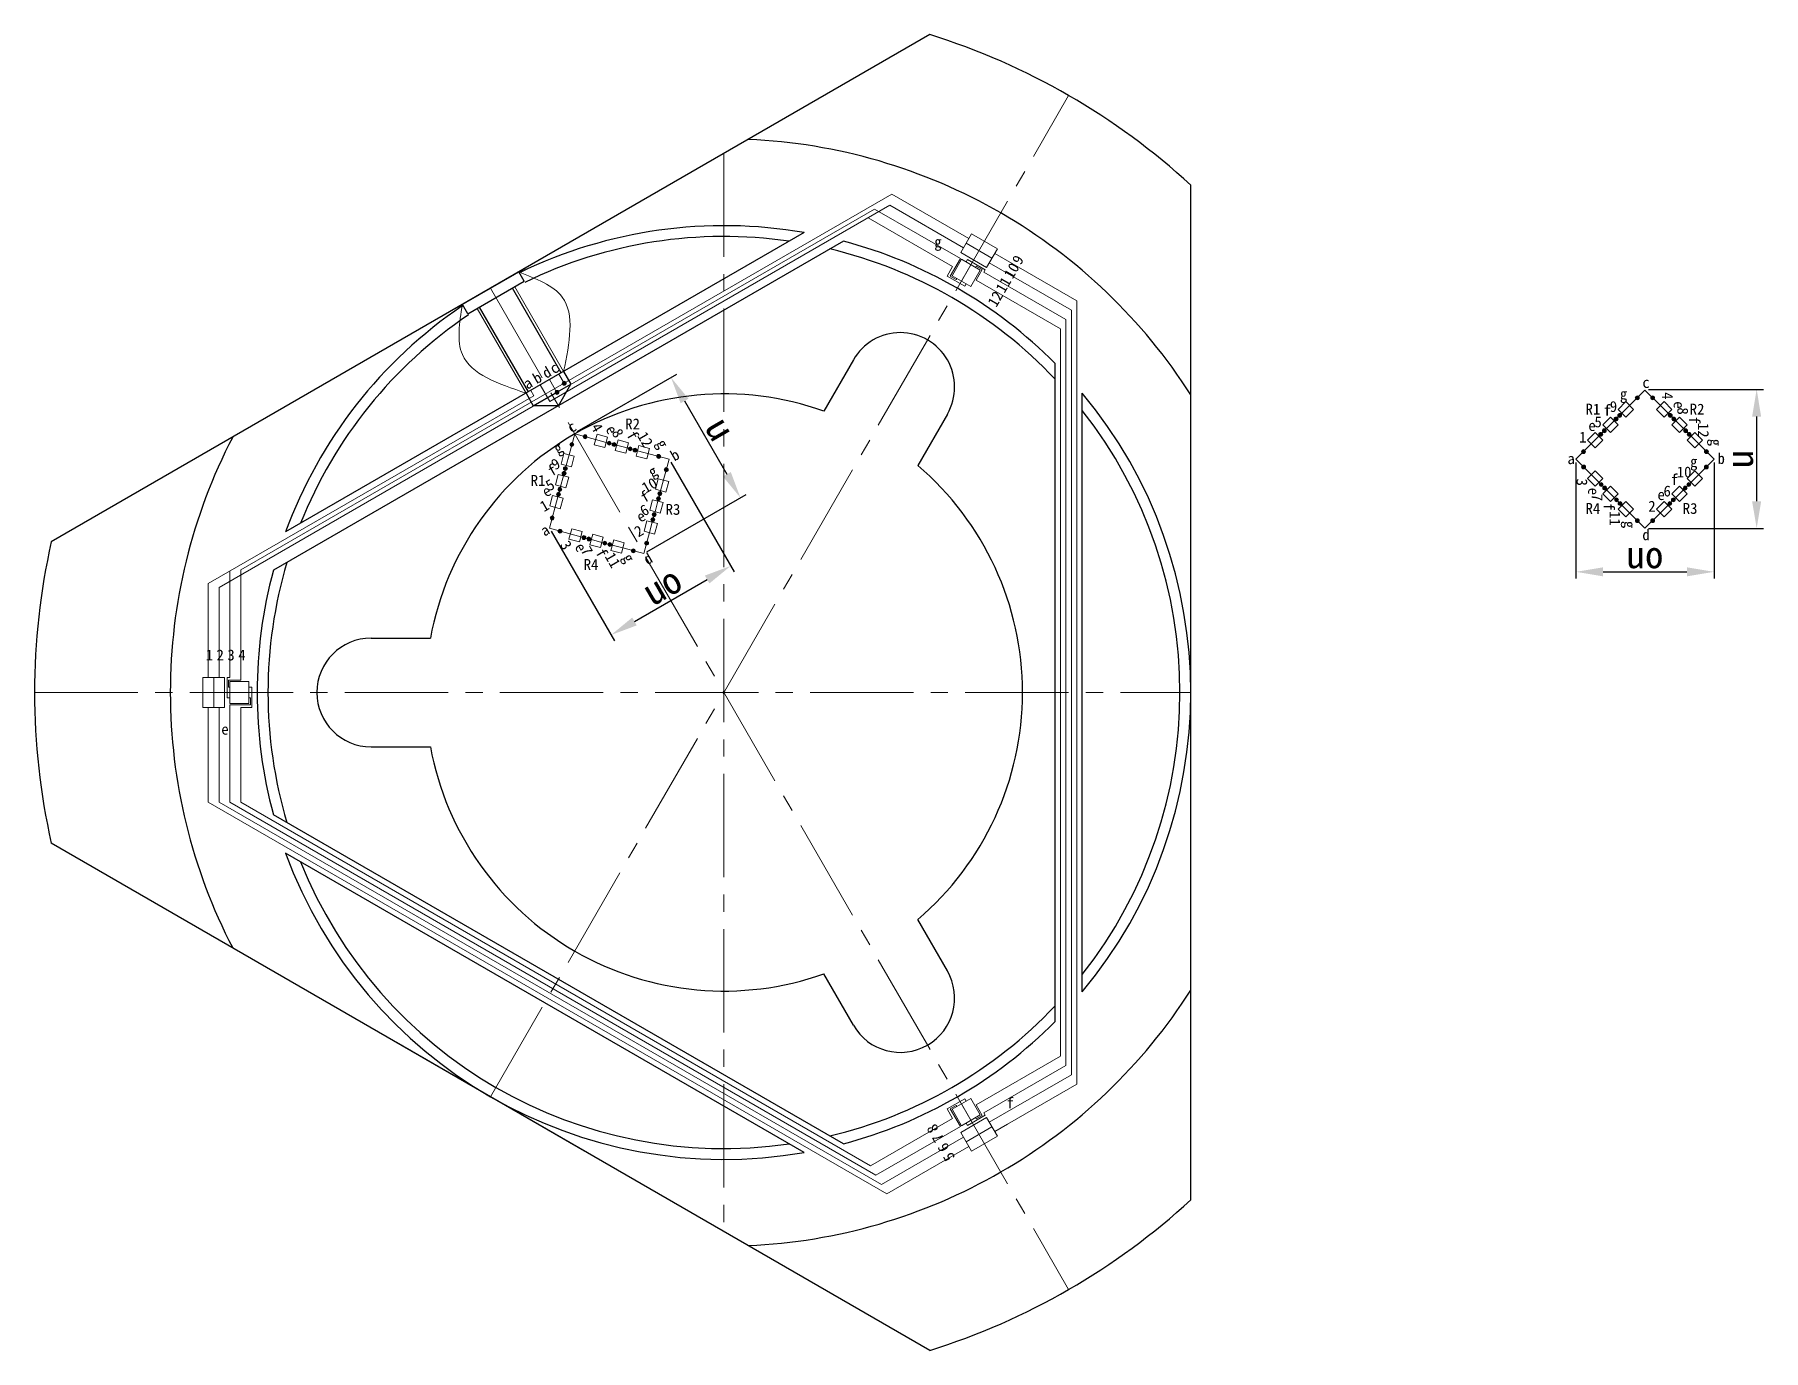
# Model space of a CAD drawing. Header units: inches. Extents: x -20 to 18950, y -1047 to 2551.
# Drawn here: x 13677.9 to 13996.4, y 214.4 to 456.8 of the extents above; entities that cross this region are included whole.
import ezdxf

# ---------------------------------------------------------------- set-up
doc = ezdxf.new("R2010")
doc.units = ezdxf.units.IN
doc.header["$MEASUREMENT"] = 0
doc.header["$PDSIZE"] = -5
doc.linetypes.add('CENTER2', pattern=[28.574999, 19.049999, -3.175, 3.175, -3.175])
doc.layers.get('0').update_dxf_attribs({"lineweight": 30})
doc.layers.get('Defpoints').update_dxf_attribs({"lineweight": 18})
for name, color, linetype, lineweight in [('10', 7, 'Continuous', 18), ('cen', 1, 'CENTER2', 20), ('dim', 5, 'Continuous', 20)]:
    doc.layers.add(name, color=color, linetype=linetype, lineweight=lineweight)
doc.styles.add('1', font='')
doc.styles.get("Standard").update_dxf_attribs({"font": ''})
doc.styles.get('1').set_extended_font_data('宋体')
doc.styles.get('Standard').set_extended_font_data('宋体')
doc.dimstyles.new('ISO-25', dxfattribs={"dimtxt": 5, "dimasz": 5, "dimexe": 1.25, "dimexo": 0.625, "dimtad": 1, "dimdsep": 46, "dimtxsty": 'Standard', "dimcen": 2.5, "dimdle": 10, "dimadec": 0, "dimazin": 0, "dimtfac": 1, "dimtmove": 0, "dimatfit": 3, "dimfxl": 1, "dimtolj": 1, "dimarcsym": 0})

# ---------------------------------------------------------------- blocks, each defined once
blk = doc.blocks.new('*D97')
at = {"layer": 'Defpoints', "color": 0, "transparency": 16777216}
for p in [(13794.77, 378.61), (13772.73, 365.88), (13806.12, 358.95)]:
    blk.add_point(p, dxfattribs=at)
at = {"layer": 'dim', "color": 0, "linetype": 'Continuous', "lineweight": -2, "transparency": 16777216}
for p, q in [((13795.09, 378.07), (13806.75, 357.87)), ((13773.04, 365.34), (13784.7, 345.14)), ((13788.41, 348.73), (13801.79, 356.45))]:
    blk.add_line(p, q, dxfattribs=at)
at = {"layer": 'dim', "color": 0, "transparency": 16777216}
for points in [[(13801.38, 357.18), (13802.21, 355.73), (13806.12, 358.95)], [(13787.99, 349.45), (13788.82, 348), (13784.08, 346.23)]]:
    blk.add_solid(points, dxfattribs=at)
at = {"layer": 'dim', "color": 0, "transparency": 16777216, "insert": (13793.54, 355.3), "char_height": 5, "attachment_point": 5, "rotation": 30}
blk.add_mtext('\\A1;uo', dxfattribs=at)
blk = doc.blocks.new('*D98')
at = {"layer": 'Defpoints', "color": 0, "transparency": 16777216}
for p in [(13777.32, 383.38), (13807.93, 371.51), (13790.11, 361.22)]:
    blk.add_point(p, dxfattribs=at)
at = {"layer": 'dim', "color": 0, "linetype": 'Continuous', "lineweight": -2, "transparency": 16777216}
for p, q in [((13777.86, 383.7), (13796.22, 394.29)), ((13797.63, 389.34), (13805.43, 375.84)), ((13790.66, 361.54), (13809.01, 372.13))]:
    blk.add_line(p, q, dxfattribs=at)
at = {"layer": 'dim', "color": 0, "transparency": 16777216}
for points in [[(13798.36, 389.76), (13796.91, 388.92), (13795.13, 393.67)], [(13806.15, 376.26), (13804.71, 375.42), (13807.93, 371.51)]]:
    blk.add_solid(points, dxfattribs=at)
at = {"layer": 'dim', "color": 0, "transparency": 16777216, "insert": (13804.24, 384.15), "char_height": 5, "attachment_point": 5, "rotation": 300}
blk.add_mtext('\\A1;u', dxfattribs=at)
blk = doc.blocks.new('*D99')
at = {"layer": 'Defpoints', "color": 0, "transparency": 16777216}
for p in [(13961.84, 378.61), (13987.29, 378.61), (13987.29, 357.87)]:
    blk.add_point(p, dxfattribs=at)
at = {"layer": 'dim', "color": 0, "linetype": 'Continuous', "lineweight": -2, "transparency": 16777216}
for p, q in [((13961.84, 377.99), (13961.84, 356.62)), ((13987.29, 377.99), (13987.29, 356.62)), ((13966.84, 357.87), (13982.29, 357.87))]:
    blk.add_line(p, q, dxfattribs=at)
at = {"layer": 'dim', "color": 0, "transparency": 16777216}
for points in [[(13966.84, 358.7), (13966.84, 357.04), (13961.84, 357.87)], [(13982.29, 358.7), (13982.29, 357.04), (13987.29, 357.87)]]:
    blk.add_solid(points, dxfattribs=at)
at = {"layer": 'dim', "color": 0, "transparency": 16777216, "insert": (13974.57, 360.99), "char_height": 5, "attachment_point": 5}
blk.add_mtext('\\A1;uo', dxfattribs=at)
blk = doc.blocks.new('*D100')
at = {"layer": 'Defpoints', "color": 0, "transparency": 16777216}
for p in [(13974.57, 391.47), (13974.57, 365.88), (13995.14, 365.88)]:
    blk.add_point(p, dxfattribs=at)
at = {"layer": 'dim', "color": 0, "linetype": 'Continuous', "lineweight": -2, "transparency": 16777216}
for p, q in [((13975.19, 391.47), (13996.39, 391.47)), ((13995.14, 386.47), (13995.14, 370.88)), ((13975.19, 365.88), (13996.39, 365.88))]:
    blk.add_line(p, q, dxfattribs=at)
at = {"layer": 'dim', "color": 0, "transparency": 16777216}
for points in [[(13994.3, 386.47), (13995.97, 386.47), (13995.14, 391.47)], [(13994.3, 370.88), (13995.97, 370.88), (13995.14, 365.88)]]:
    blk.add_solid(points, dxfattribs=at)
at = {"layer": 'dim', "color": 0, "transparency": 16777216, "insert": (13992.01, 378.68), "char_height": 5, "attachment_point": 5, "rotation": 90}
blk.add_mtext('\\A1;u', dxfattribs=at)

msp = doc.modelspace()

# ---------------------------------------------------------------- hatches: boundary and pattern name
at = {"layer": 'dim'}
h = msp.add_hatch(color=3, dxfattribs=at)
h.dxf.hatch_style = 1
h.paths.add_polyline_path([(13775.459, 392.967, 0.3394543), (13775.113, 392.701), (13775.806, 392.516, 0.4931454)])
h.paths.add_polyline_path([(13775.113, 392.701, 0.4931454), (13775.459, 392.25, 0.3394543), (13775.806, 392.516)])
h = msp.add_hatch(color=3, dxfattribs=at)
h.dxf.hatch_style = 1
h.paths.add_polyline_path([(13774.128, 391.273, 0.3394543), (13773.782, 391.008), (13774.474, 390.822, 0.4931454)])
h.paths.add_polyline_path([(13773.782, 391.008, 0.4931454), (13774.128, 390.556, 0.3394543), (13774.474, 390.822)])
h = msp.add_hatch(color=3, dxfattribs=at)
h.dxf.hatch_style = 1
h.paths.add_polyline_path([(13973.456, 389.74, 0.3394543), (13973.399, 390.173), (13972.892, 389.666, 0.4931454)])
h.paths.add_polyline_path([(13973.399, 390.173, 0.4931454), (13972.835, 390.099, 0.3394543), (13972.892, 389.666)])
h = msp.add_hatch(color=3, dxfattribs=at)
h.dxf.hatch_style = 1
h.paths.add_polyline_path([(13976.164, 390.23, 0.3394543), (13975.732, 390.173), (13976.239, 389.666, 0.4931454)])
h.paths.add_polyline_path([(13975.732, 390.173, 0.4931454), (13975.806, 389.609, 0.3394543), (13976.239, 389.666)])
h = msp.add_hatch(color=3, dxfattribs=at)
h.dxf.hatch_style = 1
h.paths.add_polyline_path([(13969.557, 385.841, 0.3394543), (13969.5, 386.274), (13968.993, 385.767, 0.4931454)])
h.paths.add_polyline_path([(13969.5, 386.274, 0.4931454), (13968.936, 386.2, 0.3394543), (13968.993, 385.767)])
h = msp.add_hatch(color=3, dxfattribs=at)
h.dxf.hatch_style = 1
h.paths.add_polyline_path([(13970.221, 386.505, 0.3394543), (13970.164, 386.938), (13969.657, 386.431, 0.4931454)])
h.paths.add_polyline_path([(13970.164, 386.938, 0.4931454), (13969.6, 386.864, 0.3394543), (13969.657, 386.431)])
h = msp.add_hatch(color=3, dxfattribs=at)
h.dxf.hatch_style = 1
h.paths.add_polyline_path([(13979.399, 386.995, 0.3394543), (13978.966, 386.938), (13979.473, 386.431, 0.4931454)])
h.paths.add_polyline_path([(13978.966, 386.938, 0.4931454), (13979.041, 386.374, 0.3394543), (13979.473, 386.431)])
h = msp.add_hatch(color=3, dxfattribs=at)
h.dxf.hatch_style = 1
h.paths.add_polyline_path([(13980.063, 386.331, 0.3394543), (13979.63, 386.274), (13980.137, 385.767, 0.4931454)])
h.paths.add_polyline_path([(13979.63, 386.274, 0.4931454), (13979.705, 385.71, 0.3394543), (13980.137, 385.767)])
h = msp.add_hatch(color=3, dxfattribs=at)
h.dxf.hatch_style = 1
h.paths.add_polyline_path([(13779.327, 383.109, 0.3394543), (13778.98, 382.843), (13779.673, 382.658, 0.4931454)])
h.paths.add_polyline_path([(13778.98, 382.843, 0.4931454), (13779.327, 382.392, 0.3394543), (13779.673, 382.658)])
h = msp.add_hatch(color=3, dxfattribs=at)
h.dxf.hatch_style = 1
h.paths.add_polyline_path([(13966.729, 383.013, 0.3394543), (13966.672, 383.446), (13966.165, 382.939, 0.4931454)])
h.paths.add_polyline_path([(13966.672, 383.446, 0.4931454), (13966.108, 383.371, 0.3394543), (13966.165, 382.939)])
h = msp.add_hatch(color=3, dxfattribs=at)
h.dxf.hatch_style = 1
h.paths.add_polyline_path([(13967.393, 383.677, 0.3394543), (13967.336, 384.11), (13966.829, 383.603, 0.4931454)])
h.paths.add_polyline_path([(13967.336, 384.11, 0.4931454), (13966.772, 384.035, 0.3394543), (13966.829, 383.603)])
h = msp.add_hatch(color=3, dxfattribs=at)
h.dxf.hatch_style = 1
h.paths.add_polyline_path([(13982.228, 384.167, 0.3394543), (13981.795, 384.11), (13982.302, 383.603, 0.4931454)])
h.paths.add_polyline_path([(13981.795, 384.11, 0.4931454), (13981.869, 383.546, 0.3394543), (13982.302, 383.603)])
h = msp.add_hatch(color=3, dxfattribs=at)
h.dxf.hatch_style = 1
h.paths.add_polyline_path([(13982.891, 383.503, 0.3394543), (13982.459, 383.446), (13982.966, 382.939, 0.4931454)])
h.paths.add_polyline_path([(13982.459, 383.446, 0.4931454), (13982.533, 382.882, 0.3394543), (13982.966, 382.939)])
h = msp.add_hatch(color=3, dxfattribs=at)
h.dxf.hatch_style = 1
h.paths.add_polyline_path([(13777.226, 381.33, 0.3394543), (13776.96, 381.677), (13776.774, 380.984, 0.4931454)])
h.paths.add_polyline_path([(13776.96, 381.677, 0.4931454), (13776.509, 381.33, 0.3394543), (13776.774, 380.984)])
h = msp.add_hatch(color=3, dxfattribs=at)
h.dxf.hatch_style = 1
h.paths.add_polyline_path([(13783.745, 381.925, 0.3394543), (13783.399, 381.659), (13784.092, 381.474, 0.4931454)])
h.paths.add_polyline_path([(13783.399, 381.659, 0.4931454), (13783.745, 381.208, 0.3394543), (13784.092, 381.474)])
h = msp.add_hatch(color=3, dxfattribs=at)
h.dxf.hatch_style = 1
h.paths.add_polyline_path([(13784.652, 381.682, 0.3394543), (13784.306, 381.416), (13784.998, 381.231, 0.4931454)])
h.paths.add_polyline_path([(13784.306, 381.416, 0.4931454), (13784.652, 380.965, 0.3394543), (13784.998, 381.231)])
h = msp.add_hatch(color=3, dxfattribs=at)
h.dxf.hatch_style = 1
h.paths.add_polyline_path([(13787.609, 380.889, 0.3394543), (13787.263, 380.624), (13787.955, 380.438, 0.4931454)])
h.paths.add_polyline_path([(13787.263, 380.624, 0.4931454), (13787.609, 380.173, 0.3394543), (13787.955, 380.438)])
h = msp.add_hatch(color=3, dxfattribs=at)
h.dxf.hatch_style = 1
h.paths.add_polyline_path([(13788.516, 380.646, 0.3394543), (13788.17, 380.381), (13788.862, 380.195, 0.4931454)])
h.paths.add_polyline_path([(13788.17, 380.381, 0.4931454), (13788.516, 379.93, 0.3394543), (13788.862, 380.195)])
h = msp.add_hatch(color=3, dxfattribs=at)
h.dxf.hatch_style = 1
h.paths.add_polyline_path([(13792.849, 379.485, 0.3394543), (13792.503, 379.22), (13793.196, 379.034, 0.4931454)])
h.paths.add_polyline_path([(13792.503, 379.22, 0.4931454), (13792.849, 378.768, 0.3394543), (13793.196, 379.034)])
h = msp.add_hatch(color=3, dxfattribs=at)
h.dxf.hatch_style = 1
h.paths.add_polyline_path([(13963.604, 380.02, 0.1989124), (13963.499, 380.273), (13962.992, 379.766, 0.6681786)])
h.paths.add_polyline_path([(13963.499, 380.273, 0.6681786), (13962.887, 380.02, 0.1989124), (13962.992, 379.766)])
h = msp.add_hatch(color=3, dxfattribs=at)
h.dxf.hatch_style = 1
h.paths.add_polyline_path([(13986.064, 380.33, 0.3394543), (13985.631, 380.273), (13986.138, 379.766, 0.4931454)])
h.paths.add_polyline_path([(13985.631, 380.273, 0.4931454), (13985.705, 379.709, 0.3394543), (13986.138, 379.766)])
h = msp.add_hatch(color=3, dxfattribs=at)
h.dxf.hatch_style = 1
h.paths.add_polyline_path([(13775.799, 376.005, 0.3394543), (13775.533, 376.351), (13775.347, 375.659, 0.4931454)])
h.paths.add_polyline_path([(13775.533, 376.351, 0.4931454), (13775.082, 376.005, 0.3394543), (13775.347, 375.659)])
h = msp.add_hatch(color=3, dxfattribs=at)
h.dxf.hatch_style = 1
h.paths.add_polyline_path([(13776.042, 376.912, 0.3394543), (13775.776, 377.258), (13775.59, 376.565, 0.4931454)])
h.paths.add_polyline_path([(13775.776, 377.258, 0.4931454), (13775.325, 376.912, 0.3394543), (13775.59, 376.565)])
h = msp.add_hatch(color=3, dxfattribs=at)
h.dxf.hatch_style = 1
h.paths.add_polyline_path([(13794.612, 376.672, 0.3394543), (13794.347, 377.018), (13794.161, 376.325, 0.4931454)])
h.paths.add_polyline_path([(13794.347, 377.018, 0.4931454), (13793.895, 376.672, 0.3394543), (13794.161, 376.325)])
h = msp.add_hatch(color=3, dxfattribs=at)
h.dxf.hatch_style = 1
h.paths.add_polyline_path([(13963.436, 377.502, 0.3394543), (13963.004, 377.445), (13963.511, 376.938, 0.4931454)])
h.paths.add_polyline_path([(13963.004, 377.445, 0.4931454), (13963.078, 376.881, 0.3394543), (13963.511, 376.938)])
h = msp.add_hatch(color=3, dxfattribs=at)
h.dxf.hatch_style = 1
h.paths.add_polyline_path([(13986.184, 377.012, 0.3394543), (13986.127, 377.445), (13985.62, 376.938, 0.4931454)])
h.paths.add_polyline_path([(13986.127, 377.445, 0.4931454), (13985.563, 377.371, 0.3394543), (13985.62, 376.938)])
h = msp.add_hatch(color=3, dxfattribs=at)
h.dxf.hatch_style = 1
h.paths.add_polyline_path([(13775.006, 373.048, 0.3394543), (13774.741, 373.394), (13774.555, 372.702, 0.4931454)])
h.paths.add_polyline_path([(13774.741, 373.394, 0.4931454), (13774.289, 373.048, 0.3394543), (13774.555, 372.702)])
h = msp.add_hatch(color=3, dxfattribs=at)
h.dxf.hatch_style = 1
h.paths.add_polyline_path([(13966.671, 374.267, 0.3394543), (13966.239, 374.21), (13966.746, 373.703, 0.4931454)])
h.paths.add_polyline_path([(13966.239, 374.21, 0.4931454), (13966.313, 373.646, 0.3394543), (13966.746, 373.703)])
h = msp.add_hatch(color=3, dxfattribs=at)
h.dxf.hatch_style = 1
h.paths.add_polyline_path([(13967.335, 373.603, 0.3394543), (13966.902, 373.546), (13967.409, 373.039, 0.4931454)])
h.paths.add_polyline_path([(13966.902, 373.546, 0.4931454), (13966.977, 372.982, 0.3394543), (13967.409, 373.039)])
h = msp.add_hatch(color=3, dxfattribs=at)
h.dxf.hatch_style = 1
h.paths.add_polyline_path([(13982.285, 373.114, 0.3394543), (13982.228, 373.546), (13981.721, 373.039, 0.4931454)])
h.paths.add_polyline_path([(13982.228, 373.546, 0.4931454), (13981.664, 373.472, 0.3394543), (13981.721, 373.039)])
h = msp.add_hatch(color=3, dxfattribs=at)
h.dxf.hatch_style = 1
h.paths.add_polyline_path([(13982.949, 373.777, 0.3394543), (13982.892, 374.21), (13982.385, 373.703, 0.4931454)])
h.paths.add_polyline_path([(13982.892, 374.21, 0.4931454), (13982.328, 374.136, 0.3394543), (13982.385, 373.703)])
h = msp.add_hatch(color=3, dxfattribs=at)
h.dxf.hatch_style = 1
h.paths.add_polyline_path([(13774.763, 372.141, 0.3394543), (13774.498, 372.487), (13774.312, 371.795, 0.4931454)])
h.paths.add_polyline_path([(13774.498, 372.487, 0.4931454), (13774.046, 372.141, 0.3394543), (13774.312, 371.795)])
h = msp.add_hatch(color=3, dxfattribs=at)
h.dxf.hatch_style = 1
h.paths.add_polyline_path([(13793.185, 371.346, 0.3394543), (13792.92, 371.692), (13792.734, 371, 0.4931454)])
h.paths.add_polyline_path([(13792.92, 371.692, 0.4931454), (13792.468, 371.346, 0.3394543), (13792.734, 371)])
h = msp.add_hatch(color=3, dxfattribs=at)
h.dxf.hatch_style = 1
h.paths.add_polyline_path([(13793.428, 372.253, 0.3394543), (13793.163, 372.599), (13792.977, 371.907, 0.4931454)])
h.paths.add_polyline_path([(13793.163, 372.599, 0.4931454), (13792.711, 372.253, 0.3394543), (13792.977, 371.907)])
h = msp.add_hatch(color=3, dxfattribs=at)
h.dxf.hatch_style = 1
h.paths.add_polyline_path([(13969.5, 371.439, 0.3394543), (13969.067, 371.382), (13969.574, 370.875, 0.4931454)])
h.paths.add_polyline_path([(13969.067, 371.382, 0.4931454), (13969.141, 370.818, 0.3394543), (13969.574, 370.875)])
h = msp.add_hatch(color=3, dxfattribs=at)
h.dxf.hatch_style = 1
h.paths.add_polyline_path([(13970.164, 370.775, 0.3394543), (13969.731, 370.718), (13970.238, 370.211, 0.4931454)])
h.paths.add_polyline_path([(13969.731, 370.718, 0.4931454), (13969.805, 370.154, 0.3394543), (13970.238, 370.211)])
h = msp.add_hatch(color=3, dxfattribs=at)
h.dxf.hatch_style = 1
h.paths.add_polyline_path([(13979.457, 370.285, 0.3394543), (13979.4, 370.718), (13978.893, 370.211, 0.4931454)])
h.paths.add_polyline_path([(13979.4, 370.718, 0.4931454), (13978.836, 370.644, 0.3394543), (13978.893, 370.211)])
h = msp.add_hatch(color=3, dxfattribs=at)
h.dxf.hatch_style = 1
h.paths.add_polyline_path([(13980.121, 370.949, 0.3394543), (13980.064, 371.382), (13979.557, 370.875, 0.4931454)])
h.paths.add_polyline_path([(13980.064, 371.382, 0.4931454), (13979.5, 371.307, 0.3394543), (13979.557, 370.875)])
h = msp.add_hatch(color=3, dxfattribs=at)
h.dxf.hatch_style = 1
h.paths.add_polyline_path([(13773.602, 367.807, 0.3394543), (13773.336, 368.154), (13773.151, 367.461, 0.4931454)])
h.paths.add_polyline_path([(13773.336, 368.154, 0.4931454), (13772.885, 367.807, 0.3394543), (13773.151, 367.461)])
h = msp.add_hatch(color=3, dxfattribs=at)
h.dxf.hatch_style = 1
h.paths.add_polyline_path([(13792.15, 367.482, 0.3394543), (13791.884, 367.829), (13791.699, 367.136, 0.4931454)])
h.paths.add_polyline_path([(13791.884, 367.829, 0.4931454), (13791.433, 367.482, 0.3394543), (13791.699, 367.136)])
h = msp.add_hatch(color=3, dxfattribs=at)
h.dxf.hatch_style = 1
h.paths.add_polyline_path([(13792.393, 368.389, 0.3394543), (13792.127, 368.735), (13791.942, 368.043, 0.4931454)])
h.paths.add_polyline_path([(13792.127, 368.735, 0.4931454), (13791.676, 368.389, 0.3394543), (13791.942, 368.043)])
h = msp.add_hatch(color=3, dxfattribs=at)
h.dxf.hatch_style = 1
h.paths.add_polyline_path([(13973.336, 367.602, 0.3394543), (13972.903, 367.545), (13973.41, 367.038, 0.4931454)])
h.paths.add_polyline_path([(13972.903, 367.545, 0.4931454), (13972.978, 366.981, 0.3394543), (13973.41, 367.038)])
h = msp.add_hatch(color=3, dxfattribs=at)
h.dxf.hatch_style = 1
h.paths.add_polyline_path([(13976.284, 367.113, 0.3394543), (13976.227, 367.545), (13975.72, 367.038, 0.4931454)])
h.paths.add_polyline_path([(13976.227, 367.545, 0.4931454), (13975.663, 367.471, 0.3394543), (13975.72, 367.038)])
h = msp.add_hatch(color=3, dxfattribs=at)
h.dxf.hatch_style = 1
h.paths.add_polyline_path([(13774.668, 365.722, 0.3394543), (13774.322, 365.456), (13775.014, 365.271, 0.4931454)])
h.paths.add_polyline_path([(13774.322, 365.456, 0.4931454), (13774.668, 365.005, 0.3394543), (13775.014, 365.271)])
h = msp.add_hatch(color=3, dxfattribs=at)
h.dxf.hatch_style = 1
h.paths.add_polyline_path([(13779.087, 364.538, 0.3394543), (13778.74, 364.272), (13779.433, 364.087, 0.4931454)])
h.paths.add_polyline_path([(13778.74, 364.272, 0.4931454), (13779.087, 363.821, 0.3394543), (13779.433, 364.087)])
h = msp.add_hatch(color=3, dxfattribs=at)
h.dxf.hatch_style = 1
h.paths.add_polyline_path([(13779.993, 364.295, 0.3394543), (13779.647, 364.029), (13780.34, 363.844, 0.4931454)])
h.paths.add_polyline_path([(13779.647, 364.029, 0.4931454), (13779.993, 363.578, 0.3394543), (13780.34, 363.844)])
h = msp.add_hatch(color=3, dxfattribs=at)
h.dxf.hatch_style = 1
h.paths.add_polyline_path([(13782.95, 363.503, 0.3394543), (13782.604, 363.237), (13783.297, 363.052, 0.4931454)])
h.paths.add_polyline_path([(13782.604, 363.237, 0.4931454), (13782.95, 362.786, 0.3394543), (13783.297, 363.052)])
h = msp.add_hatch(color=3, dxfattribs=at)
h.dxf.hatch_style = 1
h.paths.add_polyline_path([(13783.857, 363.26, 0.3394543), (13783.511, 362.994), (13784.203, 362.809, 0.4931454)])
h.paths.add_polyline_path([(13783.511, 362.994, 0.4931454), (13783.857, 362.543, 0.3394543), (13784.203, 362.809)])
h = msp.add_hatch(color=3, dxfattribs=at)
h.dxf.hatch_style = 1
h.paths.add_polyline_path([(13790.989, 363.149, 0.3394543), (13790.723, 363.495), (13790.538, 362.802, 0.4931454)])
h.paths.add_polyline_path([(13790.723, 363.495, 0.4931454), (13790.272, 363.149, 0.3394543), (13790.538, 362.802)])
h = msp.add_hatch(color=3, dxfattribs=at)
h.dxf.hatch_style = 1
h.paths.add_polyline_path([(13788.191, 362.099, 0.3394543), (13787.844, 361.833), (13788.537, 361.647, 0.4931454)])
h.paths.add_polyline_path([(13787.844, 361.833, 0.4931454), (13788.191, 361.382, 0.3394543), (13788.537, 361.647)])

# ---------------------------------------------------------------- linework, layer by layer
for p, q in [((13842.817, 456.842), (13680.956, 363.392)), ((13890.887, 242.188), (13890.887, 429.089)), ((13826.887, 418.777), (13721.887, 358.155)), ((13819.636, 420.364), (13724.138, 365.228)), ((13755.392, 406.367), (13768.382, 413.867)), ((13757.691, 405.385), (13768.083, 411.385)), ((13768.083, 411.385), (13767.083, 413.117)), ((13774.918, 394.546), (13765.918, 410.135)), ((13757.691, 405.385), (13756.691, 407.117)), ((13768.856, 391.046), (13759.856, 406.635)), ((13828.727, 396.93), (13823.268, 387.476)), ((13865.887, 275.017), (13865.887, 396.26)), ((13769.768, 388.466), (13776.696, 392.466)), ((13774.387, 388.466), (13776.696, 392.466)), ((13775.351, 394.796), (13776.696, 392.466)), ((13768.423, 390.796), (13769.768, 388.466)), ((13870.887, 280.502), (13870.887, 390.775)), ((13774.387, 388.466), (13769.768, 388.466)), ((13846.047, 386.93), (13840.589, 377.476)), ((13739.887, 345.639), (13750.804, 345.639)), ((13739.887, 325.639), (13750.804, 325.639)), ((13826.887, 252.5), (13721.887, 313.122)), ((13842.817, 214.435), (13680.956, 307.886)), ((13819.636, 250.913), (13724.138, 306.049)), ((13846.047, 284.347), (13840.589, 293.801)), ((13828.727, 274.347), (13823.268, 283.801)), ((13779.207, 251.16), (13744.566, 271.16))]:
    msp.add_line(p, q)
for centre, radius, start, end in [((13804.887, 335.639), 127, 47.37747, 72.62253), ((13804.887, 335.639), 102, 60, 87.4729), ((13804.887, 335.639), 102, 32.5271, 60), ((13804.887, 335.639), 86, 80.12472, 115.90396), ((13804.887, 335.639), 84, 81.78679, 115.90396), ((13804.887, 335.639), 84, 43.43203, 76.56797), ((13804.887, 335.639), 86, 76.56473, 76.56797), ((13804.887, 335.639), 86, 44.82182, 75.17818), ((13804.887, 335.639), 86, 124.09604, 159.87528), ((13804.887, 335.639), 84, 124.09604, 158.21321), ((13837.387, 391.93), 10, 330, 150), ((13804.887, 335.639), 55, 70.47568, 169.52432), ((13804.887, 335.639), 86, 320.12472, 39.87528), ((13804.887, 335.639), 84, 321.78679, 38.21321), ((13804.887, 335.639), 102, 152.5271, 180), ((13804.887, 335.639), 55, 310.47568, 49.52432), ((13804.887, 335.639), 127, 167.37747, 192.62253), ((13804.887, 335.639), 86, 164.82182, 195.17818), ((13804.887, 335.639), 84, 163.43203, 196.56797), ((13739.887, 335.639), 10, 90, 270), ((13804.887, 335.639), 102, 180, 207.4729), ((13804.887, 335.639), 55, 190.47568, 289.52432), ((13804.887, 335.639), 86, 200.12472, 279.87528), ((13804.887, 335.639), 84, 201.78679, 278.21321), ((13837.387, 279.347), 10, 210, 30), ((13804.887, 335.639), 102, 300, 327.4729), ((13804.887, 335.639), 84, 283.43203, 316.56797), ((13804.887, 335.639), 86, 284.82182, 315.17818), ((13804.887, 335.639), 102, 272.5271, 300), ((13804.887, 335.639), 127, 287.37747, 312.62253)]:
    msp.add_arc(centre, radius, start, end)
at = {"layer": '10'}
for p, q in [((13775.351, 394.796), (13766.351, 410.385)), ((13775.351, 394.796), (13766.351, 410.385)), ((13768.423, 390.796), (13759.423, 406.385)), ((13768.423, 390.796), (13759.423, 406.385))]:
    msp.add_line(p, q, dxfattribs=at)
for points in [[(13767.083, 413.117), (13775.084, 408.498), (13775.351, 394.796)], [(13756.691, 407.117), (13756.691, 397.878), (13768.423, 390.796)]]:
    msp.add_spline(points, degree=3, dxfattribs=at)
at = {"layer": 'cen'}
for p, q in [((13761.887, 261.16), (13868.387, 445.624)), ((13804.887, 434.943), (13804.887, 236.334)), ((13761.887, 410.117), (13868.387, 225.653)), ((13677.887, 335.639), (13890.887, 335.639))]:
    msp.add_line(p, q, dxfattribs=at)
at = {"layer": 'dim'}
for p, q in [((13835.836, 427.467), (13775.459, 392.608)), ((13835.836, 427.467), (13850.005, 419.286)), ((13835.438, 425.387), (13772.796, 389.221)), ((13832.637, 424.695), (13774.128, 390.915)), ((13832.637, 424.695), (13848.438, 415.572)), ((13835.438, 425.387), (13849.005, 417.554)), ((13831.438, 423.078), (13847.005, 414.09)), ((13850.505, 420.152), (13848.505, 416.688)), ((13849.505, 418.42), (13854.268, 415.67)), ((13850.505, 420.152), (13855.268, 417.402)), ((13855.268, 417.402), (13853.268, 413.938)), ((13847.005, 414.09), (13846.005, 412.358)), ((13848.438, 415.572), (13846.563, 412.324)), ((13846.905, 412.416), (13848.655, 415.447)), ((13848.505, 416.688), (13853.268, 413.938)), ((13848.637, 411.416), (13850.387, 414.447)), ((13848.655, 415.447), (13852.119, 413.447)), ((13849.521, 414.947), (13849.771, 415.38)), ((13849.771, 415.38), (13853.018, 413.505)), ((13851.253, 413.947), (13851.378, 414.163)), ((13851.378, 414.163), (13852.46, 413.538)), ((13868.887, 406.075), (13853.768, 414.804)), ((13869.887, 407.807), (13854.768, 416.536)), ((13849.253, 410.483), (13846.005, 412.358)), ((13847.646, 411.699), (13846.563, 412.324)), ((13850.369, 410.416), (13846.905, 412.416)), ((13847.771, 411.916), (13847.646, 411.699)), ((13847.771, 411.916), (13847.646, 411.699)), ((13849.503, 410.916), (13849.253, 410.483)), ((13849.503, 410.916), (13849.378, 410.699)), ((13850.369, 410.416), (13852.119, 413.447)), ((13851.335, 411.59), (13852.46, 413.538)), ((13866.887, 402.611), (13851.335, 411.59)), ((13852.768, 413.072), (13853.018, 413.505)), ((13867.887, 404.343), (13852.768, 413.072)), ((13869.887, 263.47), (13869.887, 407.807)), ((13868.887, 265.202), (13868.887, 406.075)), ((13866.887, 268.666), (13866.887, 402.611)), ((13867.887, 266.934), (13867.887, 404.343)), ((13775.459, 392.608), (13715.887, 358.214)), ((13771.021, 392.296), (13772.796, 389.221)), ((13772.753, 393.296), (13774.128, 390.915)), ((13774.485, 394.296), (13775.459, 392.608)), ((13769.853, 390.319), (13709.887, 355.697)), ((13774.128, 390.915), (13711.887, 354.98)), ((13769.289, 391.296), (13769.853, 390.319)), ((13969.616, 387.804), (13971.03, 389.218)), ((13972.444, 387.804), (13971.03, 389.218)), ((13971.737, 388.511), (13974.565, 391.339)), ((13977.394, 388.511), (13974.565, 391.339)), ((13976.687, 387.804), (13978.101, 389.218)), ((13979.515, 387.804), (13978.101, 389.218)), ((13966.787, 384.975), (13968.201, 386.389)), ((13967.494, 384.268), (13968.908, 385.682)), ((13969.616, 384.975), (13968.201, 386.389)), ((13968.908, 385.682), (13970.323, 387.097)), ((13971.03, 386.389), (13969.616, 387.804)), ((13970.323, 387.097), (13971.737, 388.511)), ((13971.03, 386.389), (13972.444, 387.804)), ((13978.101, 386.389), (13976.687, 387.804)), ((13978.808, 387.097), (13977.394, 388.511)), ((13978.101, 386.389), (13979.515, 387.804)), ((13980.222, 385.682), (13978.808, 387.097)), ((13978.808, 387.097), (13980.222, 385.682)), ((13979.515, 384.975), (13980.929, 386.389)), ((13981.636, 384.268), (13980.222, 385.682)), ((13982.343, 384.975), (13980.929, 386.389)), ((13776.352, 379.406), (13777.387, 383.27)), ((13781.251, 382.235), (13777.387, 383.27)), ((13780.992, 381.269), (13781.509, 383.201)), ((13783.182, 381.717), (13781.251, 382.235)), ((13783.441, 382.683), (13781.509, 383.201)), ((13782.924, 380.751), (13783.441, 382.683)), ((13961.837, 378.611), (13966.08, 382.854)), ((13963.959, 382.147), (13965.373, 383.561)), ((13966.787, 382.147), (13965.373, 383.561)), ((13966.08, 382.854), (13967.494, 384.268)), ((13968.201, 383.561), (13966.787, 384.975)), ((13968.201, 383.561), (13969.616, 384.975)), ((13980.929, 383.561), (13979.515, 384.975)), ((13980.929, 383.561), (13982.343, 384.975)), ((13983.051, 382.854), (13981.636, 384.268)), ((13981.636, 384.268), (13983.051, 382.854)), ((13982.343, 382.147), (13983.758, 383.561)), ((13987.293, 378.611), (13983.051, 382.854)), ((13985.172, 382.147), (13983.758, 383.561)), ((13774.868, 377.733), (13775.386, 379.665)), ((13777.318, 379.148), (13775.386, 379.665)), ((13775.834, 377.474), (13776.352, 379.406)), ((13776.8, 377.216), (13777.318, 379.148)), ((13782.924, 380.751), (13780.992, 381.269)), ((13785.114, 381.199), (13783.182, 381.717)), ((13783.182, 381.717), (13785.114, 381.199)), ((13784.855, 380.234), (13785.373, 382.165)), ((13786.787, 379.716), (13784.855, 380.234)), ((13787.046, 380.682), (13785.114, 381.199)), ((13787.305, 381.648), (13785.373, 382.165)), ((13786.787, 379.716), (13787.305, 381.648)), ((13788.978, 380.164), (13787.046, 380.682)), ((13787.046, 380.682), (13788.978, 380.164)), ((13788.719, 379.198), (13789.237, 381.13)), ((13790.651, 378.681), (13788.719, 379.198)), ((13794.774, 378.611), (13788.978, 380.164)), ((13791.169, 380.612), (13789.237, 381.13)), ((13790.651, 378.681), (13791.169, 380.612)), ((13965.373, 380.733), (13963.959, 382.147)), ((13965.373, 380.733), (13966.787, 382.147)), ((13983.758, 380.733), (13982.343, 382.147)), ((13983.758, 380.733), (13985.172, 382.147)), ((13776.8, 377.216), (13774.868, 377.733)), ((13775.316, 375.543), (13775.834, 377.474)), ((13794.774, 378.611), (13793.221, 372.816)), ((13961.837, 378.611), (13966.08, 374.369)), ((13965.373, 376.49), (13963.959, 375.076)), ((13965.373, 376.49), (13966.787, 375.076)), ((13983.758, 376.49), (13982.343, 375.076)), ((13987.293, 378.611), (13983.051, 374.369)), ((13983.758, 376.49), (13985.172, 375.076)), ((13773.833, 373.87), (13774.35, 375.801)), ((13775.765, 373.352), (13773.833, 373.87)), ((13774.281, 371.679), (13774.799, 373.611)), ((13776.282, 375.284), (13774.35, 375.801)), ((13774.799, 373.611), (13775.316, 375.543)), ((13775.765, 373.352), (13776.282, 375.284)), ((13792.772, 375.006), (13792.255, 373.075)), ((13792.255, 373.075), (13794.187, 372.557)), ((13793.221, 372.816), (13792.703, 370.884)), ((13792.772, 375.006), (13794.704, 374.489)), ((13794.704, 374.489), (13794.187, 372.557)), ((13963.959, 375.076), (13965.373, 373.662)), ((13966.787, 375.076), (13965.373, 373.662)), ((13966.08, 374.369), (13967.494, 372.954)), ((13968.201, 373.662), (13966.787, 372.247)), ((13967.494, 372.954), (13968.908, 371.54)), ((13968.201, 373.662), (13969.616, 372.247)), ((13980.929, 373.662), (13979.515, 372.247)), ((13981.636, 372.954), (13980.222, 371.54)), ((13980.929, 373.662), (13982.343, 372.247)), ((13983.051, 374.369), (13981.636, 372.954)), ((13982.343, 375.076), (13983.758, 373.662)), ((13985.172, 375.076), (13983.758, 373.662)), ((13772.728, 365.883), (13774.281, 371.679)), ((13772.798, 370.006), (13773.315, 371.938)), ((13774.729, 369.488), (13772.798, 370.006)), ((13775.247, 371.42), (13773.315, 371.938)), ((13774.729, 369.488), (13775.247, 371.42)), ((13791.737, 371.143), (13791.219, 369.211)), ((13791.737, 371.143), (13793.669, 370.625)), ((13792.703, 370.884), (13792.185, 368.952)), ((13793.669, 370.625), (13793.151, 368.693)), ((13966.787, 372.247), (13968.201, 370.833)), ((13969.616, 372.247), (13968.201, 370.833)), ((13968.908, 371.54), (13970.323, 370.126)), ((13971.03, 370.833), (13969.616, 369.419)), ((13970.323, 370.126), (13971.737, 368.712)), ((13971.03, 370.833), (13972.444, 369.419)), ((13978.101, 370.833), (13976.687, 369.419)), ((13978.808, 370.126), (13977.394, 368.712)), ((13978.101, 370.833), (13979.515, 369.419)), ((13980.222, 371.54), (13978.808, 370.126)), ((13979.515, 372.247), (13980.929, 370.833)), ((13982.343, 372.247), (13980.929, 370.833)), ((13790.702, 367.279), (13790.184, 365.347)), ((13790.702, 367.279), (13792.634, 366.761)), ((13791.668, 367.02), (13791.15, 365.088)), ((13791.219, 369.211), (13793.151, 368.693)), ((13792.185, 368.952), (13791.668, 367.02)), ((13792.634, 366.761), (13792.116, 364.83)), ((13969.616, 369.419), (13971.03, 368.005)), ((13972.444, 369.419), (13971.03, 368.005)), ((13971.737, 368.712), (13974.565, 365.883)), ((13977.394, 368.712), (13974.565, 365.883)), ((13976.687, 369.419), (13978.101, 368.005)), ((13979.515, 369.419), (13978.101, 368.005)), ((13772.728, 365.883), (13778.524, 364.33)), ((13776.851, 365.814), (13776.333, 363.882)), ((13776.333, 363.882), (13778.265, 363.365)), ((13776.851, 365.814), (13778.783, 365.296)), ((13778.783, 365.296), (13778.265, 363.365)), ((13778.524, 364.33), (13780.456, 363.813)), ((13780.714, 364.779), (13780.197, 362.847)), ((13780.456, 363.813), (13782.387, 363.295)), ((13780.714, 364.779), (13782.646, 364.261)), ((13782.646, 364.261), (13782.129, 362.329)), ((13782.387, 363.295), (13784.319, 362.778)), ((13784.578, 363.743), (13784.06, 361.812)), ((13784.578, 363.743), (13786.51, 363.226)), ((13786.51, 363.226), (13785.992, 361.294)), ((13791.15, 365.088), (13790.115, 361.225)), ((13790.184, 365.347), (13792.116, 364.83)), ((13780.197, 362.847), (13782.129, 362.329)), ((13784.06, 361.812), (13785.992, 361.294)), ((13784.319, 362.778), (13786.251, 362.26)), ((13786.251, 362.26), (13790.115, 361.225)), ((13713.887, 358.007), (13713.887, 338.389)), ((13715.887, 358.214), (13715.887, 337.889)), ((13709.887, 341.139), (13709.887, 355.697)), ((13711.887, 341.139), (13711.887, 354.98)), ((13709.887, 341.139), (13709.887, 338.389)), ((13711.887, 341.139), (13711.887, 338.389)), ((13708.887, 338.389), (13712.887, 338.389)), ((13708.887, 332.889), (13708.887, 338.389)), ((13710.887, 332.889), (13710.887, 338.389)), ((13712.887, 332.889), (13712.887, 338.389)), ((13713.387, 334.639), (13713.387, 338.389)), ((13713.887, 338.389), (13713.387, 338.389)), ((13715.887, 337.889), (13713.637, 337.889)), ((13713.637, 336.639), (13713.637, 337.889)), ((13717.387, 337.639), (13713.887, 337.639)), ((13713.887, 333.639), (13713.887, 337.639)), ((13717.387, 337.639), (13717.387, 333.639)), ((13713.887, 334.639), (13713.387, 334.639)), ((13713.887, 336.639), (13713.637, 336.639)), ((13717.387, 335.639), (13713.887, 335.639)), ((13717.387, 336.639), (13717.637, 336.639)), ((13717.387, 336.639), (13717.887, 336.639)), ((13717.387, 334.639), (13717.637, 334.639)), ((13717.387, 334.639), (13717.637, 334.639)), ((13717.637, 334.639), (13717.637, 333.389)), ((13717.887, 336.639), (13717.887, 332.889)), ((13708.887, 332.889), (13712.887, 332.889)), ((13709.887, 330.139), (13709.887, 332.889)), ((13711.887, 315.431), (13711.887, 332.889)), ((13717.387, 333.639), (13713.887, 333.639)), ((13713.887, 315.431), (13713.887, 333.389)), ((13713.887, 333.389), (13717.637, 333.389)), ((13715.887, 315.431), (13715.887, 332.889)), ((13715.887, 332.889), (13717.887, 332.889)), ((13709.887, 330.139), (13709.887, 315.431)), ((13834.887, 243.263), (13709.887, 315.431)), ((13833.887, 244.995), (13711.887, 315.431)), ((13832.887, 246.727), (13713.887, 315.431)), ((13831.887, 248.459), (13715.887, 315.431)), ((13866.887, 268.666), (13851.335, 259.687)), ((13867.887, 266.934), (13852.768, 258.205)), ((13868.887, 265.202), (13853.768, 256.473)), ((13857.15, 256.116), (13869.887, 263.47)), ((13849.253, 260.794), (13846.005, 258.919)), ((13847.005, 257.187), (13846.005, 258.919)), ((13847.646, 259.578), (13846.563, 258.953)), ((13848.438, 255.705), (13846.563, 258.953)), ((13850.369, 260.861), (13846.905, 258.861)), ((13846.905, 258.861), (13848.655, 255.83)), ((13847.771, 259.361), (13847.646, 259.578)), ((13847.771, 259.361), (13847.646, 259.578)), ((13848.637, 259.861), (13850.387, 256.83)), ((13849.503, 260.361), (13849.253, 260.794)), ((13849.503, 260.361), (13849.378, 260.578)), ((13850.369, 260.861), (13852.119, 257.83)), ((13851.335, 259.687), (13852.46, 257.739)), ((13852.768, 258.205), (13853.018, 257.772)), ((13831.887, 248.459), (13847.005, 257.187)), ((13832.887, 246.727), (13848.438, 255.705)), ((13848.505, 254.589), (13853.268, 257.339)), ((13848.655, 255.83), (13852.119, 257.83)), ((13849.505, 252.857), (13854.268, 255.607)), ((13849.521, 256.33), (13849.771, 255.897)), ((13849.771, 255.897), (13853.018, 257.772)), ((13851.253, 257.33), (13851.378, 257.114)), ((13851.378, 257.114), (13852.46, 257.739)), ((13855.268, 253.875), (13853.268, 257.339)), ((13857.15, 256.116), (13854.768, 254.741)), ((13833.887, 244.995), (13849.005, 253.723)), ((13834.887, 243.263), (13850.005, 251.991)), ((13850.505, 251.125), (13848.505, 254.589)), ((13850.505, 251.125), (13855.268, 253.875))]:
    msp.add_line(p, q, dxfattribs=at)
for centre in [(13775.459, 392.608), (13774.128, 390.915), (13973.145, 389.919), (13975.985, 389.919), (13969.247, 386.021), (13969.911, 386.685), (13979.22, 386.685), (13979.884, 386.021), (13779.327, 382.75), (13966.418, 383.192), (13967.082, 383.856), (13982.048, 383.856), (13982.712, 383.192), (13776.867, 381.33), (13783.745, 381.566), (13784.652, 381.323), (13787.609, 380.531), (13788.516, 380.288), (13792.849, 379.127), (13963.246, 380.02), (13985.885, 380.02), (13775.44, 376.005), (13775.683, 376.912), (13794.254, 376.672), (13963.257, 377.191), (13985.873, 377.191), (13774.648, 373.048), (13966.492, 373.957), (13967.156, 373.293), (13981.975, 373.293), (13982.638, 373.957), (13774.405, 372.141), (13792.827, 371.346), (13793.07, 372.253), (13969.32, 371.128), (13969.984, 370.464), (13979.146, 370.464), (13979.81, 371.128), (13773.244, 367.807), (13791.792, 367.482), (13792.035, 368.389), (13973.157, 367.292), (13975.974, 367.292), (13774.668, 365.364), (13779.087, 364.18), (13779.993, 363.937), (13782.95, 363.144), (13783.857, 362.901), (13790.63, 363.149), (13788.191, 361.74)]:
    msp.add_circle(centre, 0.358, dxfattribs=at)

# ---------------------------------------------------------------- texts
at = {"layer": 'cen', "char_height": 2, "attachment_point": 1, "style": '1'}
for s, insert in [('R1', (13963.613, 388.844)), ('R2', (13982.802, 388.844)), ('R2', (13786.698, 386.115)), ('R1', (13769.276, 375.708)), ('R3', (13794.143, 370.375)), ('R4', (13963.613, 370.547)), ('R3', (13981.516, 370.547)), ('R4', (13779.044, 360.224))]:
    msp.add_mtext_dynamic_manual_height_columns(s, width=2.55179, gutter_width=1, heights=[0], dxfattribs=dict(at, insert=insert))
at = {"layer": 'dim', "char_height": 2, "attachment_point": 1, "style": '1'}
for s, insert in [('g', (13843.638, 419.652)), ('c', (13974.081, 393.752)), ('f', (13966.96, 388.65)), ('9', (13968.082, 389.319)), ('g', (13969.94, 391.629)), ('5', (13965.254, 386.49)), ('1', (13962.444, 383.68)), ('e', (13964.132, 385.821)), ('a', (13960.279, 379.712)), ('b', (13987.926, 379.751)), ('f', (13979.308, 375.876)), ('10', (13980.404, 377.268)), ('g', (13982.873, 379.18)), ('6', (13977.982, 373.762)), ('2', (13975.172, 370.952)), ('e', (13976.86, 373.093)), ('d', (13974.081, 365.692)), ('1', (13709.402, 343.551)), ('2', (13711.402, 343.551)), ('3', (13713.402, 343.551)), ('4', (13715.402, 343.551)), ('e', (13712.285, 329.871)), ('f', (13856.928, 261.017))]:
    msp.add_mtext_dynamic_manual_height_columns(s, width=1.93928, gutter_width=1, heights=[0], dxfattribs=dict(at, insert=insert))
for s, insert, rotation in [('\\pxt0.77102;10', (13856.323, 412.672), 60), ('9', (13857.823, 415.27), 60), ('11', (13854.823, 410.074), 60), ('12', (13853.323, 407.476), 60), ('d', (13771.127, 395.143), 30), ('c', (13772.519, 395.947), 30), ('a', (13767.663, 393.143), 30), ('b', (13769.395, 394.143), 30), ('4', (13979.723, 390.977), 270), ('e', (13981.864, 389.289), 270), ('8', (13982.533, 388.167), 270), ('f', (13984.693, 386.46), 270), ('c', (13775.761, 385.117), 30), ('4', (13782.035, 385.535), 300), ('e', (13784.733, 385.144), 300), ('8', (13785.873, 384.507), 300), ('f', (13788.597, 384.109), 300), ('12', (13790.58, 383.931), 300), ('12', (13986.322, 385.315), 270), ('g', (13988.659, 382.381), 270), ('g', (13773.236, 381.208), 30), ('g', (13794.072, 382.559), 300), ('b', (13794.752, 379.915), 30), ('f', (13772.146, 377.138), 30), ('9', (13772.783, 378.279), 30), ('g', (13790.661, 376.894), 30), ('e', (13771.11, 373.275), 30), ('5', (13771.748, 374.415), 30), ('f', (13789.225, 372.25), 30), ('10', (13789.479, 374.003), 30), ('3', (13963.959, 375.056), 270), ('e', (13966.1, 373.368), 270), ('1', (13770.719, 370.576), 30), ('6', (13789.134, 369.756), 30), ('7', (13966.769, 372.246), 270), ('f', (13968.929, 370.54), 270), ('2', (13788.106, 365.917), 30), ('e', (13788.497, 368.616), 30), ('11', (13970.038, 369.07), 270), ('g', (13972.761, 367.25), 270), ('a', (13770.828, 366.057), 30), ('3', (13776.343, 363.865), 300), ('e', (13779.041, 363.474), 300), ('7', (13780.182, 362.837), 300), ('f', (13782.905, 362.439), 300), ('11', (13784.601, 361.721), 300), ('g', (13787.869, 361.506), 300), ('d', (13789.791, 360.816), 30), ('8', (13842.777, 254.187), 120), ('7', (13843.777, 252.454), 120), ('6', (13844.777, 250.722), 120), ('5', (13845.777, 248.99), 120)]:
    msp.add_mtext_dynamic_manual_height_columns(s, width=1.93928, gutter_width=1, heights=[0], dxfattribs=dict(at, insert=insert, rotation=rotation))

# ---------------------------------------------------------------- dimensions: what is measured, and where the dimension line sits
at = {"layer": 'dim'}
for p1, p2, distance, text, picture, middle in [((13777.321, 383.385), (13790.115, 361.225), 20.57, 'u', '*D98', (13804.238, 384.152)), ((13974.565, 391.472), (13974.565, 365.883), 20.57, 'u', '*D100', (13992.01, 378.678)), ((13772.728, 365.883), (13794.774, 378.611), -22.698, 'uo', '*D97', (13793.538, 355.296))]:
    dim = msp.add_aligned_dim(p1=p1, p2=p2, distance=distance, text=text, dimstyle='ISO-25', dxfattribs=at)
    dim.commit()
    dim.dimension.update_dxf_attribs({"geometry": picture, "text_midpoint": middle})
dim = msp.add_linear_dim(base=(13987.293, 357.869), p1=(13961.837, 378.611), p2=(13987.293, 378.611), angle=360, text='uo', dimstyle='ISO-25', dxfattribs=at)
dim.commit()
dim.dimension.update_dxf_attribs({"geometry": '*D99', "text_midpoint": (13974.565, 357.869), "dimtype": 161})

doc.saveas('drawing.dxf')
